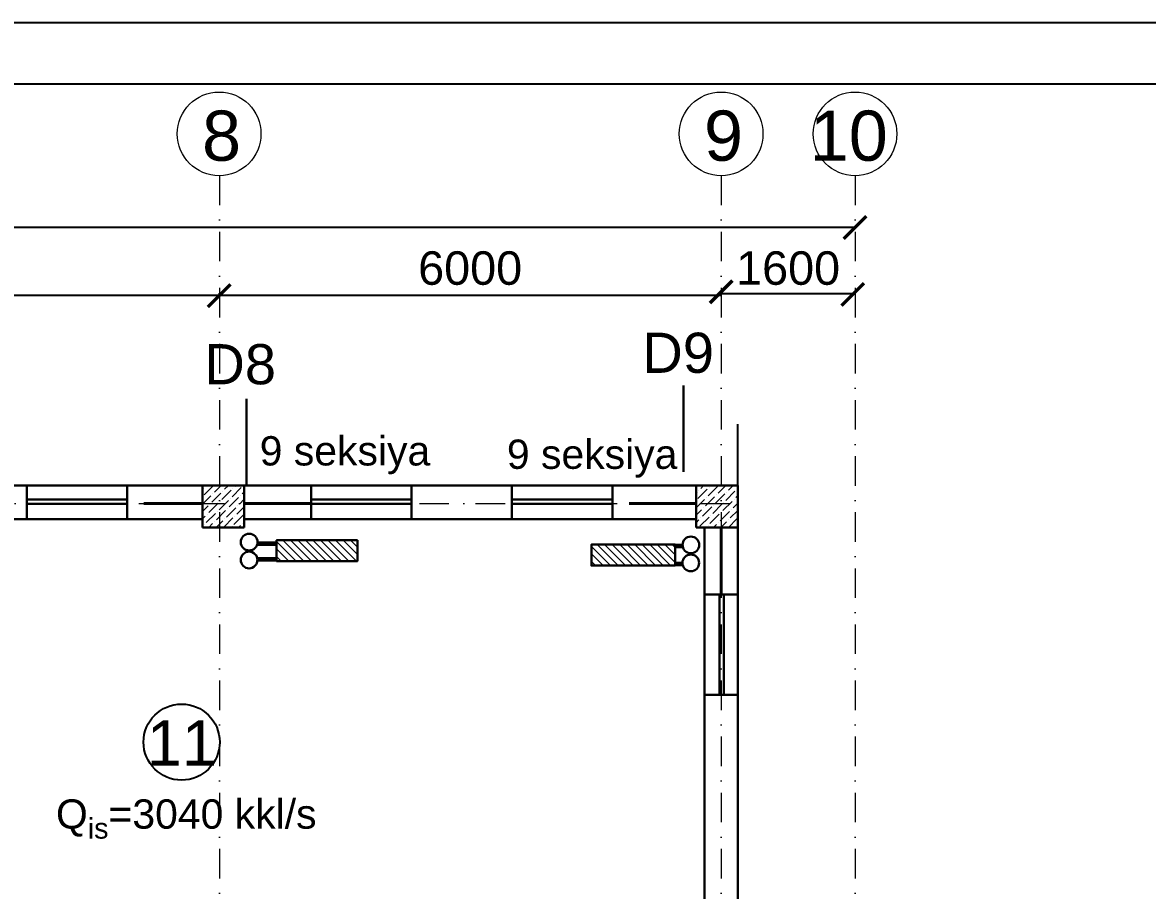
# Model space of a CAD drawing. Header units: millimetres. Extents: x 895788 to 1136524, y -21936 to 400945.
# Drawn here: x 959840 to 973286, y 177790 to 188163 of the extents above; entities that cross this region are included whole.
import ezdxf

# ---------------------------------------------------------------- set-up
doc = ezdxf.new("R2010")
doc.units = ezdxf.units.MM
doc.linetypes.add('Штрихпунктирная', pattern=[670.277762, 352.777767, -176.388884, 0, -141.111112])
doc.layers.add('0_ANNOT_Dimensions', color=7, linetype='Continuous')
for name, color, linetype, lineweight in [('невидимка_Ном._пера__148', 7, 'Continuous', 50), ('оси_Ном._пера__1', 7, 'Continuous', 15), ('перегородка_Ном._пера__7', 7, 'Continuous', 60), ('перегородка_Ном._пера__7_Ном._пера__7', 7, 'Continuous', 60), ('размер2_Ном._пера__148', 7, 'Continuous', 50)]:
    doc.layers.add(name, color=color, linetype=linetype, lineweight=lineweight)
doc.styles.get("Standard").update_dxf_attribs({"font": 'arial.ttf', "height": 400})
doc.styles.add('СГЕНЕРИР_СТИЛЬ_1', font='arial.ttf')
pattern_1 = [(135, (1304279.42, -26152.65), (44.901281, 44.901281), [])]
pattern_2 = [(315, (359277.304, 389801.73), (-44.9012806, -44.9012806), [])]

# ---------------------------------------------------------------- blocks, each defined once
blk = doc.blocks.new('_ArchTick')
at = {"color": 0, "linetype": 'ByBlock', "const_width": 0.15}
blk.add_lwpolyline([(-0.5, -0.5), (0.5, 0.5)], dxfattribs=at)

msp = doc.modelspace()

# ---------------------------------------------------------------- hatches: boundary and pattern name
at = {"linetype": 'ByBlock', "lineweight": 20, "ltscale": 1.1}
h = msp.add_hatch(dxfattribs=at)
h.set_pattern_fill('ANSI31', scale=20, angle=360, style=0)
h.set_pattern_definition(pattern_2)
h.paths.add_polyline_path([(963843.102, 181975.924), (963843.102, 181725.924), (962876.174, 181725.924), (962876.174, 181975.924)])
h = msp.add_hatch(dxfattribs=at)
h.set_pattern_fill('ANSI31', scale=20, angle=360, style=0)
h.set_pattern_definition(pattern_2)
h.paths.add_polyline_path([(963843.102, 181975.924), (963843.102, 181725.924), (962876.174, 181725.924), (962876.174, 181975.924)])
h = msp.add_hatch(dxfattribs=at)
h.set_pattern_fill('ANSI31', scale=20, angle=540, style=0)
h.set_pattern_definition(pattern_1)
h.paths.add_polyline_path([(967640.191, 181673.154), (967640.191, 181923.154), (966640.191, 181923.154), (966640.191, 181673.154)])
h = msp.add_hatch(dxfattribs=at)
h.set_pattern_fill('ANSI31', scale=20, angle=540, style=0)
h.set_pattern_definition(pattern_1)
h.paths.add_polyline_path([(967640.191, 181673.154), (967640.191, 181923.154), (966640.191, 181923.154), (966640.191, 181673.154)])

# ---------------------------------------------------------------- linework, layer by layer
for p, q in [((969790.914, 185713.184), (924590.542, 185713.184)), ((969790.914, 185713.809), (969790.914, 185714.434)), ((962190.542, 184898.827), (956190.542, 184898.827)), ((962190.542, 184922.277), (962190.542, 184922.902)), ((962190.542, 184922.277), (962190.542, 184922.902)), ((968190.719, 184898.827), (962190.542, 184898.827)), ((968190.719, 184922.277), (968190.719, 184922.902)), ((968190.719, 184922.277), (968190.719, 184922.902)), ((969790.914, 184921.652), (968190.719, 184921.652)), ((969790.914, 184922.277), (969790.914, 184922.902)), ((968390.542, 182630.367), (968390.542, 183364.859))]:
    msp.add_line(p, q)
at = {"lineweight": 30}
for p, q in [((967740.52, 182792.969), (967740.52, 183826.098)), ((962519.049, 182645.725), (962519.049, 183664.027))]:
    msp.add_line(p, q, dxfattribs=at)
at = {"color": 0, "lineweight": 30}
for p, q in [((926490.542, 182629.742), (967890.542, 182629.742)), ((961090.542, 182629.742), (959890.542, 182629.742)), ((959890.542, 182629.742), (959890.542, 182229.742)), ((961090.542, 182229.742), (961090.542, 182629.742)), ((964490.542, 182629.742), (963290.542, 182629.742)), ((963290.542, 182629.742), (963290.542, 182229.742)), ((964490.542, 182229.742), (964490.542, 182629.742)), ((966890.719, 182629.742), (965690.719, 182629.742)), ((965690.719, 182629.742), (965690.719, 182229.742)), ((966890.719, 182229.742), (966890.719, 182629.742)), ((961990.737, 182229.742), (956490.347, 182229.742)), ((959890.542, 182229.742), (961090.542, 182229.742)), ((964190.366, 182229.742), (962490.737, 182229.742)), ((963290.542, 182229.742), (964490.542, 182229.742)), ((967890.542, 182229.742), (964390.366, 182229.742)), ((965690.719, 182229.742), (966890.719, 182229.742)), ((967990.542, 176729.736), (967990.542, 182129.742)), ((968390.542, 182129.742), (968390.542, 176729.736)), ((968390.542, 181329.326), (967990.542, 181329.326)), ((967990.542, 181329.326), (967990.542, 180129.326)), ((968390.542, 180129.326), (968390.542, 181329.326)), ((967990.542, 180129.326), (968390.542, 180129.326))]:
    msp.add_line(p, q, dxfattribs=at)
at = {"color": 3, "lineweight": 30}
for p, q in [((962490.737, 182629.742), (961990.737, 182629.742)), ((961990.737, 182629.742), (961990.737, 182129.742)), ((962490.737, 182129.742), (962490.737, 182629.742)), ((968390.542, 182629.742), (967890.542, 182629.742)), ((967890.542, 182629.742), (967890.542, 182129.742)), ((968390.542, 182129.742), (968390.542, 182629.742)), ((961990.737, 182129.742), (962490.737, 182129.742)), ((967890.542, 182129.742), (968390.542, 182129.742))]:
    msp.add_line(p, q, dxfattribs=at)
at = {"lineweight": 9}
for p, q in [((962013.468, 182518.023), (962123.953, 182628.508)), ((962024.516, 182617.46), (962024.516, 182617.46)), ((962135.002, 182551.169), (962213.575, 182629.742)), ((962256.536, 182584.314), (962301.963, 182629.742)), ((962344.924, 182495.926), (962455.409, 182606.411)), ((962378.07, 182617.46), (962390.351, 182629.742)), ((962477.506, 182628.508), (962477.506, 182628.508)), ((967890.542, 182627.641), (967892.643, 182629.742)), ((967946.653, 182595.363), (967981.032, 182629.742)), ((968035.041, 182506.974), (968145.527, 182617.46)), ((968046.09, 182606.411), (968046.09, 182606.411)), ((968068.187, 182628.508), (968069.42, 182629.742)), ((968156.575, 182540.12), (968246.197, 182629.742)), ((968278.109, 182573.266), (968334.585, 182629.742)), ((961990.737, 182583.681), (962002.419, 182595.363)), ((961990.737, 182406.904), (962090.807, 182506.974)), ((961991.371, 182495.926), (961991.371, 182495.926)), ((962101.856, 182429.635), (962212.341, 182540.12)), ((962112.905, 182529.071), (962112.905, 182529.071)), ((962223.39, 182462.78), (962333.875, 182573.266)), ((962234.439, 182562.217), (962234.439, 182562.217)), ((962311.778, 182374.392), (962422.264, 182484.877)), ((962322.827, 182473.829), (962322.827, 182473.829)), ((962355.972, 182595.363), (962355.972, 182595.363)), ((962433.312, 182407.537), (962490.737, 182464.963)), ((962444.361, 182506.974), (962444.361, 182506.974)), ((962466.458, 182529.071), (962490.737, 182553.351)), ((967890.542, 182539.252), (967902.459, 182551.169)), ((967890.542, 182362.476), (967990.847, 182462.78)), ((967913.507, 182473.829), (968023.993, 182584.314)), ((967924.556, 182573.266), (967924.556, 182573.266)), ((968001.895, 182385.44), (968112.381, 182495.926)), ((968012.944, 182484.877), (968012.944, 182484.877)), ((968123.429, 182418.586), (968233.915, 182529.071)), ((968134.478, 182518.023), (968134.478, 182518.023)), ((968244.963, 182451.732), (968355.449, 182562.217)), ((968256.012, 182551.169), (968256.012, 182551.169)), ((968344.4, 182462.78), (968344.4, 182462.78)), ((968366.497, 182484.877), (968390.542, 182508.922)), ((968377.546, 182584.314), (968377.546, 182584.314)), ((961990.737, 182318.516), (962057.662, 182385.44)), ((962068.71, 182308.101), (962179.196, 182418.586)), ((962079.759, 182407.537), (962079.759, 182407.537)), ((962157.099, 182219.712), (962267.584, 182330.198)), ((962190.244, 182341.246), (962300.73, 182451.732)), ((962201.293, 182440.683), (962201.293, 182440.683)), ((962278.633, 182252.858), (962389.118, 182363.343)), ((962289.681, 182352.295), (962289.681, 182352.295)), ((962400.167, 182286.003), (962490.737, 182376.574)), ((962411.215, 182385.44), (962411.215, 182385.44)), ((967890.542, 182274.087), (967957.701, 182341.246)), ((967891.41, 182451.732), (967891.41, 182451.732)), ((967968.75, 182263.906), (968079.235, 182374.392)), ((967979.798, 182363.343), (967979.798, 182363.343)), ((968090.284, 182297.052), (968200.769, 182407.537)), ((968101.332, 182396.489), (968101.332, 182396.489)), ((968211.818, 182330.198), (968322.303, 182440.683)), ((968222.866, 182429.635), (968222.866, 182429.635)), ((968300.206, 182241.809), (968390.542, 182332.146)), ((968311.255, 182341.246), (968311.255, 182341.246)), ((968333.352, 182363.343), (968390.542, 182420.534)), ((961990.737, 182230.128), (962024.516, 182263.906)), ((962035.565, 182186.567), (962146.05, 182297.052)), ((962046.613, 182286.003), (962046.613, 182286.003)), ((962135.002, 182197.615), (962135.002, 182197.615)), ((962155.516, 182129.742), (962234.439, 182208.664)), ((962168.147, 182319.149), (962168.147, 182319.149)), ((962245.487, 182131.324), (962355.972, 182241.809)), ((962256.536, 182230.761), (962256.536, 182230.761)), ((962367.021, 182164.47), (962477.506, 182274.955)), ((962378.07, 182263.906), (962378.07, 182263.906)), ((962488.555, 182197.615), (962490.737, 182199.798)), ((967890.542, 182185.699), (967924.556, 182219.712)), ((967935.604, 182142.372), (968046.09, 182252.858)), ((967946.653, 182241.809), (967946.653, 182241.809)), ((968057.138, 182175.518), (968167.624, 182286.003)), ((968068.187, 182274.955), (968068.187, 182274.955)), ((968178.672, 182208.664), (968289.158, 182319.149)), ((968188.138, 182129.742), (968256.012, 182197.615)), ((968189.721, 182308.101), (968189.721, 182308.101)), ((968276.527, 182129.742), (968377.546, 182230.761)), ((968278.109, 182219.712), (968278.109, 182219.712)), ((961990.737, 182141.739), (961991.371, 182142.372)), ((962013.468, 182164.47), (962013.468, 182164.47)), ((962067.128, 182129.742), (962112.905, 182175.518)), ((962344.924, 182142.372), (962344.924, 182142.372)), ((962420.682, 182129.742), (962444.361, 182153.421)), ((962466.458, 182175.518), (962466.458, 182175.518)), ((968011.362, 182129.742), (968012.944, 182131.324)), ((968035.041, 182153.421), (968035.041, 182153.421)), ((968099.75, 182129.742), (968134.478, 182164.47)), ((968156.575, 182186.567), (968156.575, 182186.567)), ((968366.497, 182131.324), (968366.497, 182131.324)), ((968388.594, 182153.421), (968390.542, 182155.369))]:
    msp.add_line(p, q, dxfattribs=at)
at = {"color": 146, "lineweight": 30, "true_color": 0x105689}
for p, q in [((959890.542, 182460.879), (959890.542, 182410.879)), ((961090.542, 182460.879), (959890.542, 182460.879)), ((959890.542, 182410.879), (961090.542, 182410.879)), ((961090.542, 182410.879), (961090.542, 182460.879)), ((963290.542, 182460.879), (963290.542, 182410.879)), ((964490.542, 182460.879), (963290.542, 182460.879)), ((963290.542, 182410.879), (964490.542, 182410.879)), ((964490.542, 182410.879), (964490.542, 182460.879)), ((965690.719, 182460.879), (965690.719, 182410.879)), ((966890.719, 182460.879), (965690.719, 182460.879)), ((965690.719, 182410.879), (966890.719, 182410.879)), ((966890.719, 182410.879), (966890.719, 182460.879)), ((968221.68, 181329.326), (968171.68, 181329.326)), ((968171.68, 181329.326), (968171.68, 180129.326)), ((968221.68, 180129.326), (968221.68, 181329.326)), ((968171.68, 180129.326), (968221.68, 180129.326))]:
    msp.add_line(p, q, dxfattribs=at)
at = {"lineweight": 40}
for p, q in [((961990.737, 182415.233), (961290.452, 182415.233)), ((963290.737, 182415.233), (962490.737, 182415.233)), ((967890.542, 182415.233), (967090.542, 182415.233)), ((968190.719, 182129.742), (968190.542, 181329.326))]:
    msp.add_line(p, q, dxfattribs=at)
at = {"color": 1, "lineweight": 60}
for p, q in [((962876.1, 181934.894), (962648.321, 181934.894)), ((967729.842, 181904.694), (967641.429, 181906.509))]:
    msp.add_line(p, q, dxfattribs=at)
at = {"color": 5, "lineweight": 60}
for p, q in [((962881.755, 181747.574), (962655.235, 181747.574)), ((967728.716, 181688.506), (967641.429, 181689.799))]:
    msp.add_line(p, q, dxfattribs=at)
at = {"color": 1, "linetype": 'ByBlock', "lineweight": 30, "ltscale": 1.1}
for points in [[(963843.102, 181975.924), (963843.102, 181725.924), (962876.174, 181725.924), (962876.174, 181975.924), (963843.102, 181975.924)], [(963843.102, 181975.924), (963843.102, 181725.924), (962876.174, 181725.924), (962876.174, 181975.924), (963843.102, 181975.924)], [(967640.191, 181673.154), (967640.191, 181923.154), (966640.191, 181923.154), (966640.191, 181673.154), (967640.191, 181673.154)], [(967640.191, 181673.154), (967640.191, 181923.154), (966640.191, 181923.154), (966640.191, 181673.154), (967640.191, 181673.154)]]:
    msp.add_lwpolyline(points, dxfattribs=at)
at = {"color": 7, "linetype": 'Continuous', "lineweight": 30, "ltscale": 50}
for centre in [(962549.654, 181953.936), (967828.682, 181919.883), (962548.395, 181740.149), (967827.38, 181704.796)]:
    msp.add_circle(centre, 100, dxfattribs=at)
at = {"color": 0, "lineweight": 25}
msp.add_circle((961742.134, 179563.561), 454.873, dxfattribs=at)
at = {"layer": '0_ANNOT_Dimensions', "lineweight": 9}
msp.add_line((968390.542, 179126.088), (968390.542, 178824.838), dxfattribs=at)
at = {"layer": 'невидимка_Ном._пера__148', "linetype": 'Continuous', "lineweight": 25}
msp.add_line((910763.928, 188163.284), (997128.047, 188163.284), dxfattribs=at)
at = {"layer": 'оси_Ном._пера__1', "linetype": 'Штрихпунктирная'}
for p, q in [((962194.986, 186332.537), (962204.264, 142127.746)), ((968190.719, 186332.517), (968190.719, 147252.88)), ((969790.913, 186332.517), (969790.914, 147252.88)), ((917658.194, 182415.233), (968321.229, 182415.233))]:
    msp.add_line(p, q, dxfattribs=at)
at = {"layer": 'оси_Ном._пера__1', "linetype": 'Continuous'}
for centre in [(962190.542, 186832.517), (968190.718, 186832.517), (969790.913, 186832.517)]:
    msp.add_circle(centre, 500, dxfattribs=at)
at = {"layer": 'размер2_Ном._пера__148', "linetype": 'Continuous', "lineweight": 25}
msp.add_line((914939.334, 187431.075), (996427.923, 187431.075), dxfattribs=at)

# ---------------------------------------------------------------- block references
at = {"xscale": 270, "yscale": 270, "zscale": 270}
for p in [(969790.914, 185713.184), (969763.93, 184913.241)]:
    msp.add_blockref('_ArchTick', p, dxfattribs=at)
at = {"xscale": 270, "yscale": 270, "zscale": 270, "rotation": 180}
for p in [(962190.542, 184898.27), (968190.719, 184943.988)]:
    msp.add_blockref('_ArchTick', p, dxfattribs=at)

# ---------------------------------------------------------------- texts
at = {"char_height": 400, "attachment_point": 5}
for s, insert in [('6000', (965190.631, 185225.881)), ('1600', (968990.816, 185225.881))]:
    msp.add_mtext(s, dxfattribs=dict(at, insert=insert))
at = {"char_height": 480, "attachment_point": 3}
for s, insert in [('{\\fArial|b0|i0|c238|p34;D9}', (968105.248, 184456.264)), ('{\\fArial|b0|i0|c238|p34;D8}', (962870.707, 184319.71))]:
    msp.add_mtext_dynamic_manual_height_columns(s, width=1030.0719, gutter_width=2000, heights=[0], dxfattribs=dict(at, insert=insert))
at = {"color": 1, "lineweight": 0, "char_height": 350, "attachment_point": 3}
for s, insert in [('\\A1;{\\fArial|b0|i0|c238|p34;\\C256;9 seksiya}', (964713.511, 183219.48)), ('\\A1;{\\fArial|b0|i0|c238|p34;\\C256;9 seksiya}', (967667.607, 183179.14)), ('\\A1;{\\fArial|b0|i0|c238|p34;\\C256;Q\\H0.7x;\\S^ is;\\H1.4286x;=3040 kkl/s}', (963354.676, 178879.118))]:
    msp.add_mtext_dynamic_manual_height_columns(s, width=10701.33594, gutter_width=12.5, heights=[0], dxfattribs=dict(at, insert=insert))
at = {"layer": 'перегородка_Ном._пера__7', "lineweight": 50, "style": 'СГЕНЕРИР_СТИЛЬ_1'}
for p in [(961325.658, 179283.552), (961745.208, 179283.552)]:
    msp.add_text('1', height=540, dxfattribs=at).set_placement(p)
at = {"layer": 'перегородка_Ном._пера__7_Ном._пера__7', "lineweight": 50, "style": 'СГЕНЕРИР_СТИЛЬ_1'}
for s, p in [('8', (961986.334, 186510.963)), ('9', (967985.692, 186510.963)), ('1', (969249.955, 186510.963)), ('0', (969716.121, 186510.963))]:
    msp.add_text(s, height=600, dxfattribs=at).set_placement(p)

doc.saveas('drawing.dxf')
